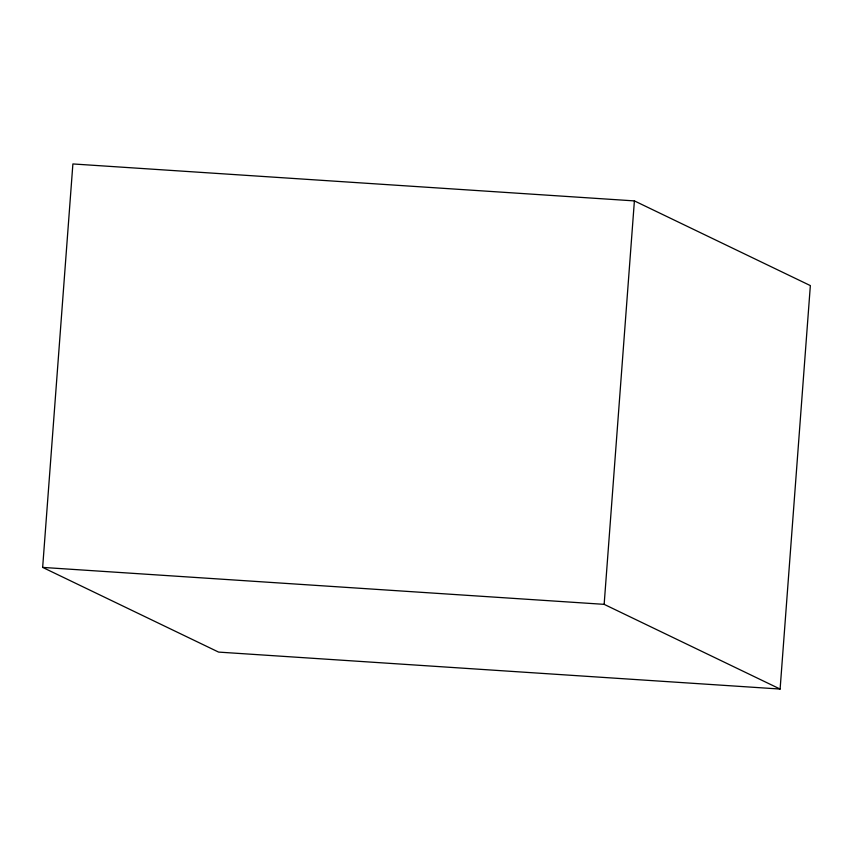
<?xml version="1.0" encoding="UTF-8"?>
<svg xmlns="http://www.w3.org/2000/svg" width="853" height="853" viewBox="0 0 853 853"><rect width="100%" height="100%" fill="white"/><g stroke="black" fill="none" stroke-linecap="round" stroke-linejoin="round"><path stroke-width="1.28" d="M42.65 567.405L72.889 163.947L634.397 200.903L810.35 285.595L780.111 689.053L218.603 652.097L42.65 567.405L604.148 604.35L780.111 689.053M604.148 604.35L634.397 200.903"/></g></svg>
